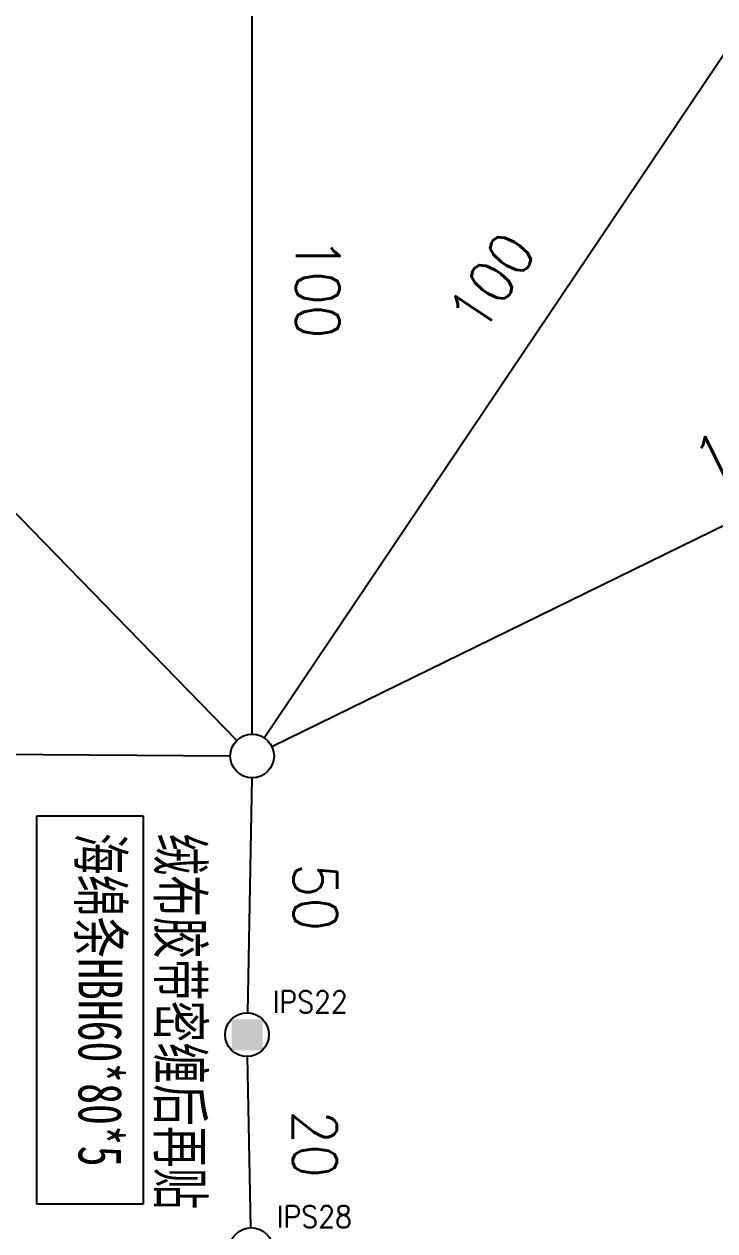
# Model space of a CAD drawing. Header units: inches. Extents: x 47316 to 59086, y 3141 to 11743.
# Drawn here: x 51606.7 to 51685.7, y 8731.1 to 8869 of the extents above; entities that cross this region are included whole.
import ezdxf

# ---------------------------------------------------------------- set-up
doc = ezdxf.new("R2010")
doc.units = ezdxf.units.IN
doc.header["$MEASUREMENT"] = 0
doc.styles.add('MtX_FangSong_GB2312', font='')
doc.styles.get("Standard").update_dxf_attribs({"font": ''})
doc.styles.get('MtX_FangSong_GB2312').set_extended_font_data('FangSong_GB2312')
doc.styles.get('Standard').set_extended_font_data('SimSun')
doc.linetypes.add('_VH_FOAM_COVERING_2', pattern='A,0.0001,[31,VeSys.shx,S=0.1,R=0,X=0,Y=0],-0.4,[31,VeSys.shx,S=0.1,R=180,X=0,Y=0],-0.0001', length=0.4002)
doc.linetypes.add('_VH_OTCON', pattern='A,0.0001,[7,VeSys.shx,S=0.1,R=0,X=0,Y=0],-0.4,[7,VeSys.shx,S=0.1,R=0,X=0,Y=0],-0.4,["X",Standard,S=1,R=0,X=-0.5,Y=-0.5],-0.0001,[7,VeSys.shx,S=0.1,R=0,X=0,Y=0],-0.4', length=1.2002)

msp = doc.modelspace()

# ---------------------------------------------------------------- linework, layer by layer
at = {"color": 0, "linetype": '_VH_OTCON', "lineweight": -2, "ltscale": 5}
for p, q in [((51632.78, 8787.89), (51632.78, 8891.13)), ((51634.17, 8787.47), (51697.86, 8882.25)), ((51631.03, 8787.18), (51558.17, 8861.93)), ((51635.02, 8786.49), (51748.29, 8841.91)), ((51545.01, 8786.02), (51630.28, 8785.41))]:
    msp.add_line(p, q, dxfattribs=at)
at = {"color": 0, "linetype": '_VH_FOAM_COVERING_2', "lineweight": -2, "ltscale": 5}
for p, q in [((51632.73, 8782.89), (51632.25, 8756.05)), ((51632.62, 8731.51), (51632.25, 8751.05))]:
    msp.add_line(p, q, dxfattribs=at)
at = {"color": 1}
for p, q in [((51608.17, 8778.58), (51620.31, 8778.58)), ((51608.17, 8734.2), (51608.17, 8778.58)), ((51620.31, 8778.58), (51620.31, 8734.2)), ((51620.31, 8734.2), (51608.17, 8734.2))]:
    msp.add_line(p, q, dxfattribs=at)
at = {"color": 0, "linetype": 'Continuous', "lineweight": -2}
for centre in [(51632.78, 8785.39), (51632.2, 8753.55), (51632.67, 8729.01)]:
    msp.add_circle(centre, 2.5, dxfattribs=at)
at = {"color": 0, "linetype": 'Continuous', "lineweight": -2, "extrusion": (0, 0, -1)}
msp.add_solid([(-51630.44, 8755.32), (-51630.44, 8751.78), (-51633.97, 8755.32), (-51633.97, 8751.78)], dxfattribs=at)

# ---------------------------------------------------------------- texts
at = {"color": 0, "lineweight": -2, "style": 'MtX_FangSong_GB2312', "width": 0.7}
for s, p in [('海绵条HBH60*80*5', (51612.94, 8776.62)), ('绒布胶带密缠后再贴', (51622.09, 8776.56))]:
    msp.add_text(s, height=5, rotation=270, dxfattribs=at).set_placement(p)
at = {"color": 7, "linetype": '_VH_OTCON', "lineweight": 18, "ltscale": 5, "char_height": 5, "width": 12.8571, "attachment_point": 1}
for insert, rotation in [((51654.85, 8836.17), 56.1006), ((51642.78, 8844.65), 270), ((51682.64, 8820.92), 26.0702)]:
    msp.add_mtext('\\Fromans.shx;\\W0.9000000000;\\T1.0000000000;\\o\\l100', dxfattribs=dict(at, insert=insert, rotation=rotation))
at = {"color": 7, "linetype": '_VH_FOAM_COVERING_2', "lineweight": 18, "ltscale": 5, "char_height": 5, "width": 8.5714, "attachment_point": 1, "rotation": 270}
for s, insert in [('\\Fromans.shx;\\W0.9000000000;\\T1.0000000000;\\o\\l50', (51642.49, 8773.11)), ('\\Fromans.shx;\\W0.9000000000;\\T1.0000000000;\\o\\l20', (51642.44, 8744.92))]:
    msp.add_mtext(s, dxfattribs=dict(at, insert=insert))
at = {"color": 21, "linetype": 'Continuous', "lineweight": 15, "char_height": 2.5, "width": 9.5357, "attachment_point": 1}
for s, insert in [('\\Fromans.shx;\\W0.9000000000;\\T1.0000000000;\\o\\lIPS22', (51635.13, 8758.55)), ('\\Fromans.shx;\\W0.9000000000;\\T1.0000000000;\\o\\lIPS28', (51635.6, 8734.01))]:
    msp.add_mtext(s, dxfattribs=dict(at, insert=insert))

doc.saveas('drawing.dxf')
